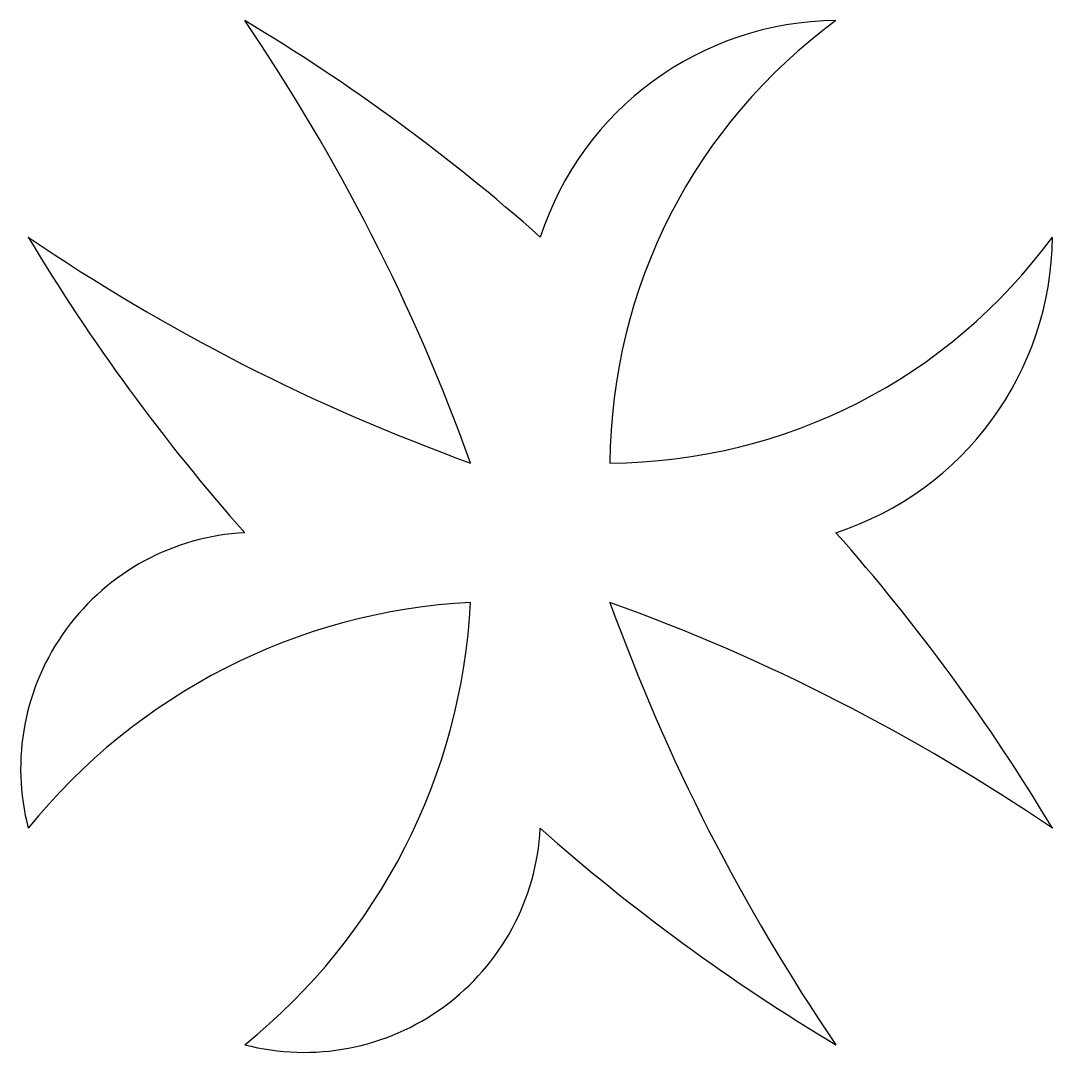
# Model space of a CAD drawing. Header units: metres. Extents: x -26.4 to 26, y -26.4 to 26.
import ezdxf

# ---------------------------------------------------------------- set-up
doc = ezdxf.new("R2010")
doc.units = ezdxf.units.M

msp = doc.modelspace()

# ---------------------------------------------------------------- linework, layer by layer
at = {"layer": 'PARAMETRIX'}
for centre, radius, start, end in [((-97.6134, -30.3666), 100, 19.8173, 34.2964), ((-66.3133, -59.8501), 100, 48.4607, 59.1272), ((15.1193, 10.0822), 15.899, 90.4301, 161.982), ((31.5028, 3.401), 27.9676, 126.1619, 179.7245), ((30.3666, 97.6134), 100, 235.7036, 250.1827), ((59.8501, 66.3133), 100, 210.8728, 221.5393), ((3.401, 31.5028), 27.9676, 270.2755, 323.8381), ((10.0822, 15.1193), 15.899, 288.018, 359.5699), ((-59.8501, -66.3133), 100, 30.8728, 41.5393), ((-14.3722, -11.9788), 11.9952, 93, 194.588), ((-1.9176, -34.407), 30.9139, 93, 141.1136), ((-34.407, -1.9176), 30.9139, 308.8864, 357), ((97.6134, 30.3666), 100, 199.8173, 214.2964), ((-30.3666, -97.6134), 100, 55.7036, 70.1827), ((-11.9788, -14.3722), 11.9952, 255.412, 357), ((66.3133, 59.8501), 100, 228.4607, 239.1272)]:
    msp.add_arc(centre, radius, start, end, dxfattribs=at)

doc.saveas('drawing.dxf')
